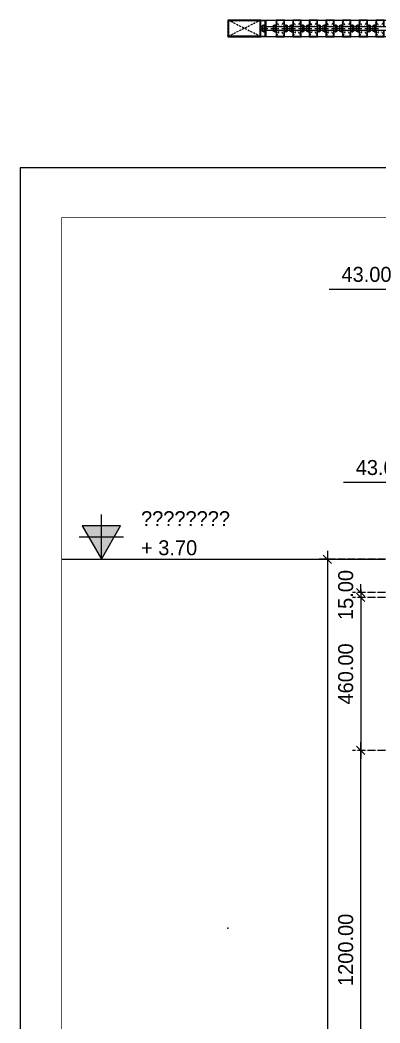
# Model space of a CAD drawing. Header units: millimetres. Extents: x -244126 to 368105, y -173968 to 259060.
# Drawn here: x 22465 to 23548, y 29644 to 32660 of the extents above; entities that cross this region are included whole.
import ezdxf
from ezdxf.enums import TextEntityAlignment as Align

# ---------------------------------------------------------------- set-up
doc = ezdxf.new("R2010")
doc.units = ezdxf.units.MM
doc.header["$MEASUREMENT"] = 0
for name, pattern in [('005_GG_TA_LINE', [13.75, 5, -1.25, 1.25, -1.25, 5]), ('ACAD_ISO04W100', [30, 24, -3, 0, -3]), ('HIDDEN', [9.525, 6.35, -3.175]), ('TA_HL_003.00000', [19.5, 10.65, -8.85]), ('TA_L1', [6.5, 3.55, -2.95])]:
    doc.linetypes.add(name, pattern=pattern)
for name, color, linetype in [('000 - H A T C H', 8, 'Continuous'), ('000 - H I D D E N', 7, 'Continuous'), ('000 - L I N E 0.1', 1, 'Continuous'), ('000 - SYMBOL CON', 1, 'Continuous'), ('000 - T E X T', 4, 'Continuous'), ('000 - TITLEBLOCK', 4, 'Continuous'), ('000 - WIPEOUT', 250, 'Continuous'), ('001 - ASCESSORIES', 1, 'Continuous'), ('002 - STRUCTURAL STEEL', 4, 'Continuous'), ('A04_TUBE SERIES', 7, 'Continuous')]:
    doc.layers.add(name, color=color, linetype=linetype)
doc.styles.add('BROWALLIA', font='BrowalliaUPC.ttf')
doc.styles.add('Cetury Gothic', font='GOTHIC.TTF')
doc.styles.add('CORDIA', font='cordia.shx')
doc.styles.add('TA', font='Cordia New.ttf', dxfattribs={"height": 4.5})
doc.dimstyles.new('DIM E-E', dxfattribs={"dimscale": 2, "dimtxt": 0.18, "dimasz": 0.1, "dimexe": 0.1, "dimexo": 0.1, "dimgap": 0.09, "dimtad": 1, "dimtoh": 1, "dimzin": 0, "dimdsep": 46, "dimtxsty": 'CORDIA', "dimblk": 'OBLIQUE', "dimcen": 0.1, "dimdle": 0.1, "dimclrd": 40, "dimclre": 140, "dimclrt": 3, "dimadec": 0, "dimazin": 0, "dimtfac": 1, "dimtix": 1, "dimtmove": 2, "dimatfit": 3, "dimfxl": 1, "dimtolj": 1, "dimtzin": 0, "dimarcsym": 0})

# ---------------------------------------------------------------- blocks, each defined once
blk = doc.blocks.new('*U3368')
at = {"color": 250}
blk.add_wipeout([(100, 0), (100, 50), (0, 50), (0, 0)], dxfattribs=at).dxf.layer = '000 - WIPEOUT'
at = {"layer": '000 - H A T C H'}
h = blk.add_hatch(dxfattribs=at)
h.set_pattern_fill('ANSI32', color=256, scale=0.25)
h.set_pattern_definition([(45, (87.5, 37.5), (-1.6838, 1.6838), []), (45, (88.6225, 37.5), (-1.6838, 1.6838), [])])
edge = h.paths.add_edge_path()
edge.add_line((100, 3), (100, 47))
edge.add_arc((97, 47), 3, 0, 90)
edge.add_line((97, 50), (3, 50))
edge.add_arc((3, 47), 3, 90, 180)
edge.add_line((0, 47), (0, 3))
edge.add_arc((3, 3), 3, 180, 270)
edge.add_line((3, 0), (97, 0))
edge.add_arc((97, 3), 3, 270, 360)
edge = h.paths.add_edge_path(flags=16)
edge.add_line((97.7, 4.3), (97.7, 45.7))
edge.add_arc((95.7, 45.7), 2, 0, 90)
edge.add_line((95.7, 47.7), (4.3, 47.7))
edge.add_arc((4.3, 45.7), 2, 90, 180)
edge.add_line((2.3, 45.7), (2.3, 4.3))
edge.add_arc((4.3, 4.3), 2, 180, 270)
edge.add_line((4.3, 2.3), (95.7, 2.3))
edge.add_arc((95.7, 4.3), 2, 270, 360)
at = {"layer": '000 - H I D D E N', "color": 8, "linetype": 'HIDDEN'}
for p, q in [((100, 0), (0, 50)), ((100, 50), (0, 0))]:
    blk.add_line(p, q, dxfattribs=at)
at = {"layer": '002 - STRUCTURAL STEEL', "color": 0}
for points in [[(100, 3), (100, 47, 0.414214), (97, 50), (3, 50, 0.414214), (0, 47), (0, 3, 0.414214), (3, 0), (97, 0, 0.414214)], [(97.7, 4.3), (97.7, 45.7, 0.414214), (95.7, 47.7), (4.3, 47.7, 0.414214), (2.3, 45.7), (2.3, 4.3, 0.414214), (4.3, 2.3), (95.7, 2.3, 0.414214)]]:
    blk.add_lwpolyline(points, format="xyb", close=True, dxfattribs=at)
at = {"layer": 'Defpoints', "color": 250}
blk.add_lwpolyline([(100, 0), (100, 50), (0, 50), (0, 0)], close=True, dxfattribs=at)
blk = doc.blocks.new('*U3387')
at = {"layer": '002 - STRUCTURAL STEEL', "color": 4}
blk.add_blockref('*U3368', (-50, -25), dxfattribs=at)
at = {"color": 0}
blk.add_wipeout([(50, 25), (1366, 25), (1366, -25), (50, -25)], dxfattribs=at).dxf.layer = '002 - STRUCTURAL STEEL'
at = {"layer": '002 - STRUCTURAL STEEL', "color": 0, "linetype": 'ByBlock'}
blk.add_lwpolyline([(50, 25), (1366, 25), (1366, -25), (50, -25)], close=True, dxfattribs=at)
blk = doc.blocks.new('*U3383')
at = {"color": 250}
for points in [[(-587.5, 0), (-587.5, 50), (-612.5, 50), (-612.5, 0)], [(-537.5, 0), (-537.5, 50), (-562.5, 50), (-562.5, 0)], [(-487.5, 0), (-487.5, 50), (-512.5, 50), (-512.5, 0)], [(-437.5, 0), (-437.5, 50), (-462.5, 50), (-462.5, 0)], [(-387.5, 0), (-387.5, 50), (-412.5, 50), (-412.5, 0)], [(-337.5, 0), (-337.5, 50), (-362.5, 50), (-362.5, 0)], [(-287.5, 0), (-287.5, 50), (-312.5, 50), (-312.5, 0)]]:
    blk.add_wipeout(points, dxfattribs=at).dxf.layer = '000 - WIPEOUT'
at = {"layer": '000 - H I D D E N', "color": 8, "linetype": 'HIDDEN'}
for p, q in [((-587.5, 0), (-612.5, 50)), ((-587.5, 50), (-612.5, 0)), ((-537.5, 0), (-562.5, 50)), ((-537.5, 50), (-562.5, 0)), ((-487.5, 0), (-512.5, 50)), ((-487.5, 50), (-512.5, 0)), ((-437.5, 0), (-462.5, 50)), ((-437.5, 50), (-462.5, 0)), ((-387.5, 0), (-412.5, 50)), ((-387.5, 50), (-412.5, 0)), ((-337.5, 0), (-362.5, 50)), ((-337.5, 50), (-362.5, 0)), ((-287.5, 0), (-312.5, 50)), ((-287.5, 50), (-312.5, 0))]:
    blk.add_line(p, q, dxfattribs=at)
at = {"layer": '002 - STRUCTURAL STEEL', "color": 0}
for points in [[(-587.5, 0), (-587.5, 50), (-612.5, 50), (-612.5, 0)], [(-537.5, 0), (-537.5, 50), (-562.5, 50), (-562.5, 0)], [(-487.5, 0), (-487.5, 50), (-512.5, 50), (-512.5, 0)], [(-437.5, 0), (-437.5, 50), (-462.5, 50), (-462.5, 0)], [(-387.5, 0), (-387.5, 50), (-412.5, 50), (-412.5, 0)], [(-337.5, 0), (-337.5, 50), (-362.5, 50), (-362.5, 0)], [(-287.5, 0), (-287.5, 50), (-312.5, 50), (-312.5, 0)]]:
    blk.add_lwpolyline(points, close=True, dxfattribs=at)
for points in [[(-588.7, 2.2), (-588.7, 47.8, 0.414214), (-589.7, 48.8), (-610.3, 48.8, 0.414214), (-611.3, 47.8), (-611.3, 2.2, 0.414214), (-610.3, 1.2), (-589.7, 1.2, 0.414214)], [(-538.7, 2.2), (-538.7, 47.8, 0.414214), (-539.7, 48.8), (-560.3, 48.8, 0.414214), (-561.3, 47.8), (-561.3, 2.2, 0.414214), (-560.3, 1.2), (-539.7, 1.2, 0.414214)], [(-488.7, 2.2), (-488.7, 47.8, 0.414214), (-489.7, 48.8), (-510.3, 48.8, 0.414214), (-511.3, 47.8), (-511.3, 2.2, 0.414214), (-510.3, 1.2), (-489.7, 1.2, 0.414214)], [(-438.7, 2.2), (-438.7, 47.8, 0.414214), (-439.7, 48.8), (-460.3, 48.8, 0.414214), (-461.3, 47.8), (-461.3, 2.2, 0.414214), (-460.3, 1.2), (-439.7, 1.2, 0.414214)], [(-388.7, 2.2), (-388.7, 47.8, 0.414214), (-389.7, 48.8), (-410.3, 48.8, 0.414214), (-411.3, 47.8), (-411.3, 2.2, 0.414214), (-410.3, 1.2), (-389.7, 1.2, 0.414214)], [(-338.7, 2.2), (-338.7, 47.8, 0.414214), (-339.7, 48.8), (-360.3, 48.8, 0.414214), (-361.3, 47.8), (-361.3, 2.2, 0.414214), (-360.3, 1.2), (-339.7, 1.2, 0.414214)], [(-288.7, 2.2), (-288.7, 47.8, 0.414214), (-289.7, 48.8), (-310.3, 48.8, 0.414214), (-311.3, 47.8), (-311.3, 2.2, 0.414214), (-310.3, 1.2), (-289.7, 1.2, 0.414214)]]:
    blk.add_lwpolyline(points, format="xyb", close=True, dxfattribs=at)
at = {"layer": 'Defpoints', "color": 250}
for points in [[(-587.5, 0), (-587.5, 50), (-612.5, 50), (-612.5, 0)], [(-537.5, 0), (-537.5, 50), (-562.5, 50), (-562.5, 0)], [(-487.5, 0), (-487.5, 50), (-512.5, 50), (-512.5, 0)], [(-437.5, 0), (-437.5, 50), (-462.5, 50), (-462.5, 0)], [(-387.5, 0), (-387.5, 50), (-412.5, 50), (-412.5, 0)], [(-337.5, 0), (-337.5, 50), (-362.5, 50), (-362.5, 0)], [(-287.5, 0), (-287.5, 50), (-312.5, 50), (-312.5, 0)]]:
    blk.add_lwpolyline(points, close=True, dxfattribs=at)
at = {"color": 250}
for points in [[(-587.5, 0), (-587.5, 50), (-612.5, 50), (-612.5, 0)], [(-537.5, 0), (-537.5, 50), (-562.5, 50), (-562.5, 0)], [(-487.5, 0), (-487.5, 50), (-512.5, 50), (-512.5, 0)], [(-437.5, 0), (-437.5, 50), (-462.5, 50), (-462.5, 0)], [(-387.5, 0), (-387.5, 50), (-412.5, 50), (-412.5, 0)], [(-337.5, 0), (-337.5, 50), (-362.5, 50), (-362.5, 0)], [(-287.5, 0), (-287.5, 50), (-312.5, 50), (-312.5, 0)]]:
    blk.add_wipeout(points, dxfattribs=at).dxf.layer = '000 - WIPEOUT'
at = {"layer": '000 - H A T C H'}
h = blk.add_hatch(dxfattribs=at)
h.set_pattern_fill('ANSI32', color=256, scale=0.25)
h.set_pattern_definition([(45, (-600, 37.5), (-1.6838, 1.6838), []), (45, (-598.8775, 37.5), (-1.6838, 1.6838), [])])
h.paths.add_polyline_path([(-587.5, 0), (-587.5, 50), (-612.5, 50), (-612.5, 0)])
edge = h.paths.add_edge_path(flags=16)
edge.add_line((-588.7, 2.2), (-588.7, 47.8))
edge.add_arc((-589.7, 47.8), 1, 0, 90)
edge.add_line((-589.7, 48.8), (-610.3, 48.8))
edge.add_arc((-610.3, 47.8), 1, 90, 180)
edge.add_line((-611.3, 47.8), (-611.3, 2.2))
edge.add_arc((-610.3, 2.2), 1, 180, 270)
edge.add_line((-610.3, 1.2), (-589.7, 1.2))
edge.add_arc((-589.7, 2.2), 1, 270, 360)
h = blk.add_hatch(dxfattribs=at)
h.set_pattern_fill('ANSI32', color=256, scale=0.25)
h.set_pattern_definition([(45, (-550, 37.5), (-1.6838, 1.6838), []), (45, (-548.8775, 37.5), (-1.6838, 1.6838), [])])
h.paths.add_polyline_path([(-537.5, 0), (-537.5, 50), (-562.5, 50), (-562.5, 0)])
edge = h.paths.add_edge_path(flags=16)
edge.add_line((-538.7, 2.2), (-538.7, 47.8))
edge.add_arc((-539.7, 47.8), 1, 0, 90)
edge.add_line((-539.7, 48.8), (-560.3, 48.8))
edge.add_arc((-560.3, 47.8), 1, 90, 180)
edge.add_line((-561.3, 47.8), (-561.3, 2.2))
edge.add_arc((-560.3, 2.2), 1, 180, 270)
edge.add_line((-560.3, 1.2), (-539.7, 1.2))
edge.add_arc((-539.7, 2.2), 1, 270, 360)
h = blk.add_hatch(dxfattribs=at)
h.set_pattern_fill('ANSI32', color=256, scale=0.25)
h.set_pattern_definition([(45, (-500, 37.5), (-1.6838, 1.6838), []), (45, (-498.8775, 37.5), (-1.6838, 1.6838), [])])
h.paths.add_polyline_path([(-487.5, 0), (-487.5, 50), (-512.5, 50), (-512.5, 0)])
edge = h.paths.add_edge_path(flags=16)
edge.add_line((-488.7, 2.2), (-488.7, 47.8))
edge.add_arc((-489.7, 47.8), 1, 0, 90)
edge.add_line((-489.7, 48.8), (-510.3, 48.8))
edge.add_arc((-510.3, 47.8), 1, 90, 180)
edge.add_line((-511.3, 47.8), (-511.3, 2.2))
edge.add_arc((-510.3, 2.2), 1, 180, 270)
edge.add_line((-510.3, 1.2), (-489.7, 1.2))
edge.add_arc((-489.7, 2.2), 1, 270, 360)
h = blk.add_hatch(dxfattribs=at)
h.set_pattern_fill('ANSI32', color=256, scale=0.25)
h.set_pattern_definition([(45, (-450, 37.5), (-1.6838, 1.6838), []), (45, (-448.8775, 37.5), (-1.6838, 1.6838), [])])
h.paths.add_polyline_path([(-437.5, 0), (-437.5, 50), (-462.5, 50), (-462.5, 0)])
edge = h.paths.add_edge_path(flags=16)
edge.add_line((-438.7, 2.2), (-438.7, 47.8))
edge.add_arc((-439.7, 47.8), 1, 0, 90)
edge.add_line((-439.7, 48.8), (-460.3, 48.8))
edge.add_arc((-460.3, 47.8), 1, 90, 180)
edge.add_line((-461.3, 47.8), (-461.3, 2.2))
edge.add_arc((-460.3, 2.2), 1, 180, 270)
edge.add_line((-460.3, 1.2), (-439.7, 1.2))
edge.add_arc((-439.7, 2.2), 1, 270, 360)
h = blk.add_hatch(dxfattribs=at)
h.set_pattern_fill('ANSI32', color=256, scale=0.25)
h.set_pattern_definition([(45, (-400, 37.5), (-1.6838, 1.6838), []), (45, (-398.8775, 37.5), (-1.6838, 1.6838), [])])
h.paths.add_polyline_path([(-387.5, 0), (-387.5, 50), (-412.5, 50), (-412.5, 0)])
edge = h.paths.add_edge_path(flags=16)
edge.add_line((-388.7, 2.2), (-388.7, 47.8))
edge.add_arc((-389.7, 47.8), 1, 0, 90)
edge.add_line((-389.7, 48.8), (-410.3, 48.8))
edge.add_arc((-410.3, 47.8), 1, 90, 180)
edge.add_line((-411.3, 47.8), (-411.3, 2.2))
edge.add_arc((-410.3, 2.2), 1, 180, 270)
edge.add_line((-410.3, 1.2), (-389.7, 1.2))
edge.add_arc((-389.7, 2.2), 1, 270, 360)
h = blk.add_hatch(dxfattribs=at)
h.set_pattern_fill('ANSI32', color=256, scale=0.25)
h.set_pattern_definition([(45, (-350, 37.5), (-1.6838, 1.6838), []), (45, (-348.8775, 37.5), (-1.6838, 1.6838), [])])
h.paths.add_polyline_path([(-337.5, 0), (-337.5, 50), (-362.5, 50), (-362.5, 0)])
edge = h.paths.add_edge_path(flags=16)
edge.add_line((-338.7, 2.2), (-338.7, 47.8))
edge.add_arc((-339.7, 47.8), 1, 0, 90)
edge.add_line((-339.7, 48.8), (-360.3, 48.8))
edge.add_arc((-360.3, 47.8), 1, 90, 180)
edge.add_line((-361.3, 47.8), (-361.3, 2.2))
edge.add_arc((-360.3, 2.2), 1, 180, 270)
edge.add_line((-360.3, 1.2), (-339.7, 1.2))
edge.add_arc((-339.7, 2.2), 1, 270, 360)
h = blk.add_hatch(dxfattribs=at)
h.set_pattern_fill('ANSI32', color=256, scale=0.25)
h.set_pattern_definition([(45, (-300, 37.5), (-1.6838, 1.6838), []), (45, (-298.8775, 37.5), (-1.6838, 1.6838), [])])
h.paths.add_polyline_path([(-287.5, 0), (-287.5, 50), (-312.5, 50), (-312.5, 0)])
edge = h.paths.add_edge_path(flags=16)
edge.add_line((-288.7, 2.2), (-288.7, 47.8))
edge.add_arc((-289.7, 47.8), 1, 0, 90)
edge.add_line((-289.7, 48.8), (-310.3, 48.8))
edge.add_arc((-310.3, 47.8), 1, 90, 180)
edge.add_line((-311.3, 47.8), (-311.3, 2.2))
edge.add_arc((-310.3, 2.2), 1, 180, 270)
edge.add_line((-310.3, 1.2), (-289.7, 1.2))
edge.add_arc((-289.7, 2.2), 1, 270, 360)
at = {"layer": '000 - H I D D E N', "color": 8, "linetype": 'HIDDEN'}
for p, q in [((-587.5, 0), (-612.5, 50)), ((-587.5, 50), (-612.5, 0)), ((-537.5, 0), (-562.5, 50)), ((-537.5, 50), (-562.5, 0)), ((-487.5, 0), (-512.5, 50)), ((-487.5, 50), (-512.5, 0)), ((-437.5, 0), (-462.5, 50)), ((-437.5, 50), (-462.5, 0)), ((-387.5, 0), (-412.5, 50)), ((-387.5, 50), (-412.5, 0)), ((-337.5, 0), (-362.5, 50)), ((-337.5, 50), (-362.5, 0)), ((-287.5, 0), (-312.5, 50)), ((-287.5, 50), (-312.5, 0))]:
    blk.add_line(p, q, dxfattribs=at)
at = {"layer": '002 - STRUCTURAL STEEL', "color": 0}
for points in [[(-587.5, 0), (-587.5, 50), (-612.5, 50), (-612.5, 0)], [(-537.5, 0), (-537.5, 50), (-562.5, 50), (-562.5, 0)], [(-487.5, 0), (-487.5, 50), (-512.5, 50), (-512.5, 0)], [(-437.5, 0), (-437.5, 50), (-462.5, 50), (-462.5, 0)], [(-387.5, 0), (-387.5, 50), (-412.5, 50), (-412.5, 0)], [(-337.5, 0), (-337.5, 50), (-362.5, 50), (-362.5, 0)], [(-287.5, 0), (-287.5, 50), (-312.5, 50), (-312.5, 0)]]:
    blk.add_lwpolyline(points, close=True, dxfattribs=at)
for points in [[(-588.7, 2.2), (-588.7, 47.8, 0.414214), (-589.7, 48.8), (-610.3, 48.8, 0.414214), (-611.3, 47.8), (-611.3, 2.2, 0.414214), (-610.3, 1.2), (-589.7, 1.2, 0.414214)], [(-538.7, 2.2), (-538.7, 47.8, 0.414214), (-539.7, 48.8), (-560.3, 48.8, 0.414214), (-561.3, 47.8), (-561.3, 2.2, 0.414214), (-560.3, 1.2), (-539.7, 1.2, 0.414214)], [(-488.7, 2.2), (-488.7, 47.8, 0.414214), (-489.7, 48.8), (-510.3, 48.8, 0.414214), (-511.3, 47.8), (-511.3, 2.2, 0.414214), (-510.3, 1.2), (-489.7, 1.2, 0.414214)], [(-438.7, 2.2), (-438.7, 47.8, 0.414214), (-439.7, 48.8), (-460.3, 48.8, 0.414214), (-461.3, 47.8), (-461.3, 2.2, 0.414214), (-460.3, 1.2), (-439.7, 1.2, 0.414214)], [(-388.7, 2.2), (-388.7, 47.8, 0.414214), (-389.7, 48.8), (-410.3, 48.8, 0.414214), (-411.3, 47.8), (-411.3, 2.2, 0.414214), (-410.3, 1.2), (-389.7, 1.2, 0.414214)], [(-338.7, 2.2), (-338.7, 47.8, 0.414214), (-339.7, 48.8), (-360.3, 48.8, 0.414214), (-361.3, 47.8), (-361.3, 2.2, 0.414214), (-360.3, 1.2), (-339.7, 1.2, 0.414214)], [(-288.7, 2.2), (-288.7, 47.8, 0.414214), (-289.7, 48.8), (-310.3, 48.8, 0.414214), (-311.3, 47.8), (-311.3, 2.2, 0.414214), (-310.3, 1.2), (-289.7, 1.2, 0.414214)]]:
    blk.add_lwpolyline(points, format="xyb", close=True, dxfattribs=at)
at = {"layer": 'Defpoints', "color": 250}
for points in [[(-587.5, 0), (-587.5, 50), (-612.5, 50), (-612.5, 0)], [(-537.5, 0), (-537.5, 50), (-562.5, 50), (-562.5, 0)], [(-487.5, 0), (-487.5, 50), (-512.5, 50), (-512.5, 0)], [(-437.5, 0), (-437.5, 50), (-462.5, 50), (-462.5, 0)], [(-387.5, 0), (-387.5, 50), (-412.5, 50), (-412.5, 0)], [(-337.5, 0), (-337.5, 50), (-362.5, 50), (-362.5, 0)], [(-287.5, 0), (-287.5, 50), (-312.5, 50), (-312.5, 0)]]:
    blk.add_lwpolyline(points, close=True, dxfattribs=at)
blk = doc.blocks.new('*U3384')
at = {"color": 0}
blk.add_wipeout([(-658, 12), (658, 12), (658, 0), (-658, 0)], dxfattribs=at).dxf.layer = '000 - WIPEOUT'
at = {"layer": '002 - STRUCTURAL STEEL', "color": 0, "linetype": 'ByBlock'}
blk.add_lwpolyline([(-658, 12), (658, 12), (658, 0), (-658, 0)], close=True, dxfattribs=at)
blk = doc.blocks.new('000 - ASSCESSORIES_FAMELINE_AL.2.00mm.(thk.)_BRACKET_FITTING_U_PROFILE_15x50x15mm._(L_2400mm.)_')
at = {"layer": '000 - H A T C H'}
h = blk.add_hatch(dxfattribs=at)
h.set_pattern_fill('ANSI32', color=8, scale=5)
h.set_pattern_definition([(45, (-24506.054, -32635.259), (-1.325825215, 1.325825215), []), (45, (-24505.17, -32635.259), (-1.325825215, 1.325825215), [])])
edge = h.paths.add_edge_path()
edge.add_line((0, -23), (-13, -23))
edge.add_line((-13, -23), (-13, 23))
edge.add_line((-13, 23), (0, 23))
edge.add_line((0, 23), (0, 25))
edge.add_line((0, 25), (-14, 25))
edge.add_arc((-14, 24), 1, 90, 180)
edge.add_line((-15, 24), (-15, -24))
edge.add_arc((-14, -24), 1, 180, 270)
edge.add_line((-14, -25), (0, -25))
edge.add_line((0, -25), (0, -23))
at = {"layer": 'A04_TUBE SERIES', "color": 3}
blk.add_lwpolyline([(0, -23), (-13, -23), (-13, 23), (0, 23), (0, 25), (-14, 25, 0.414214), (-15, 24), (-15, -24, 0.414214), (-14, -25), (0, -25)], format="xyb", close=True, dxfattribs=at)
blk = doc.blocks.new('000 - FAMELINE_STAINLESS_STEEL_LOCKING_BUSH_(SS-LKB-01)_TOP_VIEW')
at = {"color": 2}
blk.add_wipeout([(-9.5, 4), (9.5, 4), (9.5, -4), (-9.5, -4)], dxfattribs=at).dxf.layer = '000 - WIPEOUT'
at = {"layer": '001 - ASCESSORIES', "linetype": 'TA_L1', "ltscale": 0.2}
for p, q in [((-6.5, 2.25), (-9.5, 2.25)), ((-6.5, 4), (-6.5, -4)), ((6.5, 4), (6.5, -4)), ((-9.5, -2.25), (-6.5, -2.25))]:
    blk.add_line(p, q, dxfattribs=at)
at = {"layer": '001 - ASCESSORIES', "color": 2}
blk.add_lwpolyline([(-9.5, 4), (9.5, 4), (9.5, -4), (-9.5, -4)], close=True, dxfattribs=at)
at = {"layer": 'Defpoints', "color": 250}
for p, q in [((12, 0), (-12, 0)), ((0, 12), (0, -12))]:
    blk.add_line(p, q, dxfattribs=at)
blk = doc.blocks.new('*U3428')
at = {"layer": '001 - ASCESSORIES', "color": 0}
blk.add_blockref('000 - FAMELINE_STAINLESS_STEEL_LOCKING_BUSH_(SS-LKB-01)_TOP_VIEW', (0, 0), dxfattribs=at)
blk = doc.blocks.new('A$Cfd196da9')
at = {"color": 0, "linetype": 'ByBlock', "const_width": 0.1}
blk.add_lwpolyline([(-143.5, -98), (96.5, -98), (96.5, 99), (-143.5, 99)], close=True, dxfattribs=at)
blk = doc.blocks.new('*U1681')
at = {"linetype": '005_GG_TA_LINE'}
blk.add_point((625, 2962.5), dxfattribs=at)
at = {"layer": '000 - L I N E 0.1', "color": 21, "linetype": 'Continuous'}
blk.add_lwpolyline([(178, 5250), (0, 5250), (0, 5072)], dxfattribs=at)
at = {"layer": '000 - TITLEBLOCK', "color": 250}
blk.add_lwpolyline([(0, 0), (7425, 0), (7425, 5250), (0, 5250)], close=True, dxfattribs=at)
at = {"layer": '000 - T E X T', "color": 3, "xscale": 25, "yscale": 25, "zscale": 25}
blk.add_blockref('A$Cfd196da9', (3712.5, 2625), dxfattribs=at)
at = {"color": 4, "style": 'TA'}
blk.add_attdef('PAPER_SIZE', text='', height=31.3, dxfattribs=at).set_placement((7107.5, 124.7), align=Align.MIDDLE_RIGHT)
blk.add_attdef('SCALE_SIZE', text='', height=31.3, dxfattribs=at).set_placement((7168.9, 125.3), align=Align.MIDDLE_LEFT)
at = {"layer": '000 - T E X T', "color": 250, "style": 'TA'}
for tag, height, p in [('SUPERLINK', 25, (215.8, 5197.1)), ('NAMEFILE', 25, (215.8, 5147.1)), ('SC', 500, (42, 4690.1))]:
    blk.add_attdef(tag, text='', height=height, dxfattribs=at).set_placement(p, align=Align.MIDDLE_LEFT)
at = {"layer": '000 - T E X T', "color": 4, "style": 'TA'}
for tag, height, p in [('PRELIM_NAME_JOB_1', 25, (6558.3, 4127.4)), ('PRELIM_NAME_JOB_2', 25, (6558.3, 4072.8)), ('PRELIM_NAME_PROJECT_1', 37.5, (6185.1, 3866.4)), ('PRELIM_NAME_PROJECT_2', 37.5, (6185.1, 3773.9)), ('PRELIM_NAME_PROJECT_3', 37.5, (6185.1, 3681.4)), ('PRELIM_NAME_TITLE_3', 30, (6193.8, 924.9)), ('DRAWING_NO1', 30, (6182.6, 411.4)), ('DRAWING_NO2', 30, (6182.6, 311.4)), ('PRELIM_NAME_TITLE_1', 1.2, (247.8, 43.7)), ('PRELIM_NAME_TITLE_2', 1.2, (247.8, 40.3))]:
    blk.add_attdef(tag, text='', height=height, dxfattribs=at).set_placement(p, align=Align.MIDDLE_LEFT)
at = {"layer": '000 - T E X T', "color": 4, "style": 'Cetury Gothic'}
for tag, p in [('SHEET_NO.', (7019.7, 425)), ('TOTAL_SHEET_NO.', (7012.1, 220.5))]:
    blk.add_attdef(tag, text='', height=45, dxfattribs=at).set_placement(p, align=Align.CENTER)
at = {"layer": '000 - T E X T', "color": 4, "style": 'TA'}
blk.add_attdef('NAME_REMARK', (691.1, 216.3), '', height=50, dxfattribs=at)
blk = doc.blocks.new('_Oblique')
at = {"color": 0, "linetype": 'ByBlock', "lineweight": -2}
blk.add_line((-0.5, -0.5), (0.5, 0.5), dxfattribs=at)
blk = doc.blocks.new('*D3396')
at = {"color": 40, "lineweight": -2, "transparency": 16777216}
for p, q in [((23620.1, 31850), (23395.1, 31850)), ((23751.6, 31749.9), (23620.1, 31850)), ((23730.1, 31749.9), (23705.1, 31749.9)), ((23773.1, 31749.9), (23730.1, 31749.9)), ((23773.1, 31749.9), (23730.1, 31749.9)), ((23773.1, 31749.9), (23798.1, 31749.9))]:
    blk.add_line(p, q, dxfattribs=at)
at = {"color": 140, "linetype": 'ACAD_ISO04W100', "lineweight": -2, "transparency": 16777216}
for p, q in [((23730.1, 31674.9), (23730.1, 31774.9)), ((23773.1, 31674.9), (23773.1, 31774.9))]:
    blk.add_line(p, q, dxfattribs=at)
at = {"layer": 'Defpoints', "color": 0, "transparency": 16777216}
for p in [(23730.1, 31749.9), (23730.1, 31649.9), (23773.1, 31649.9)]:
    blk.add_point(p, dxfattribs=at)
at = {"color": 40, "lineweight": -2, "transparency": 16777216, "xscale": 25, "yscale": 25, "zscale": 25}
blk.add_blockref('_Oblique', (23730.1, 31749.9), dxfattribs=at)
at = {"color": 40, "lineweight": -2, "transparency": 16777216, "xscale": 25, "yscale": 25, "zscale": 25, "rotation": 180}
blk.add_blockref('_Oblique', (23773.1, 31749.9), dxfattribs=at)
at = {"color": 3, "transparency": 16777216, "insert": (23507.6, 31895), "char_height": 45, "attachment_point": 5, "style": 'CORDIA'}
blk.add_mtext('\\A1;43.00', dxfattribs=at)
blk = doc.blocks.new('*D3403')
at = {"color": 40, "lineweight": -2, "transparency": 16777216}
for p, q in [((23663, 31269), (23438, 31269)), ((23751.6, 31163.4), (23663, 31269)), ((23730.1, 31163.4), (23705.1, 31163.4)), ((23730.1, 31163.4), (23773.1, 31163.4)), ((23730.1, 31163.4), (23773.1, 31163.4)), ((23773.1, 31163.4), (23798.1, 31163.4))]:
    blk.add_line(p, q, dxfattribs=at)
at = {"color": 140, "linetype": 'ACAD_ISO04W100', "lineweight": -2, "transparency": 16777216}
for p, q in [((23730.1, 31088.4), (23730.1, 31188.4)), ((23773.1, 31088.4), (23773.1, 31188.4))]:
    blk.add_line(p, q, dxfattribs=at)
at = {"layer": 'Defpoints', "color": 0, "transparency": 16777216}
for p in [(23773.1, 31163.4), (23730.1, 31063.4), (23773.1, 31063.4)]:
    blk.add_point(p, dxfattribs=at)
at = {"color": 40, "lineweight": -2, "transparency": 16777216, "xscale": 25, "yscale": 25, "zscale": 25}
blk.add_blockref('_Oblique', (23730.1, 31163.4), dxfattribs=at)
at = {"color": 40, "lineweight": -2, "transparency": 16777216, "xscale": 25, "yscale": 25, "zscale": 25, "rotation": 180}
blk.add_blockref('_Oblique', (23773.1, 31163.4), dxfattribs=at)
at = {"color": 3, "transparency": 16777216, "insert": (23550.5, 31314), "char_height": 45, "attachment_point": 5, "style": 'CORDIA'}
blk.add_mtext('\\A1;43.00', dxfattribs=at)
blk = doc.blocks.new('*D3407')
at = {"color": 40, "lineweight": -2, "transparency": 16777216}
for p, q in [((23490.1, 30938.4), (23490.1, 30963.4)), ((23490.1, 30938.4), (23490.1, 30923.4)), ((23490.1, 30923.4), (23490.1, 30898.4))]:
    blk.add_line(p, q, dxfattribs=at)
at = {"color": 140, "linetype": 'ACAD_ISO04W100', "lineweight": -2, "transparency": 16777216}
for p, q in [((23565.1, 30938.4), (23465.1, 30938.4)), ((23565.1, 30923.4), (23465.1, 30923.4))]:
    blk.add_line(p, q, dxfattribs=at)
at = {"layer": 'Defpoints', "color": 0, "transparency": 16777216}
for p in [(23490.1, 30923.4), (23590.1, 30938.4), (23590.1, 30923.4)]:
    blk.add_point(p, dxfattribs=at)
at = {"color": 40, "lineweight": -2, "transparency": 16777216, "xscale": 25, "yscale": 25, "zscale": 25}
for p, rotation in [((23490.1, 30938.4), 270), ((23490.1, 30923.4), 90)]:
    blk.add_blockref('_Oblique', p, dxfattribs=dict(at, rotation=rotation))
at = {"color": 3, "transparency": 16777216, "insert": (23445.1, 30930.9), "char_height": 45, "attachment_point": 5, "rotation": 90, "style": 'CORDIA'}
blk.add_mtext('\\A1;15.00', dxfattribs=at)
blk = doc.blocks.new('*D3408')
at = {"color": 140, "linetype": 'ACAD_ISO04W100', "lineweight": -2, "transparency": 16777216}
for p, q in [((23565.1, 30923.4), (23465.1, 30923.4)), ((23565.1, 30463.4), (23465.1, 30463.4))]:
    blk.add_line(p, q, dxfattribs=at)
at = {"color": 40, "lineweight": -2, "transparency": 16777216}
blk.add_line((23490.1, 30948.4), (23490.1, 30438.4), dxfattribs=at)
at = {"layer": 'Defpoints', "color": 0, "transparency": 16777216}
for p in [(23590.1, 30923.4), (23490.1, 30463.4), (23590.1, 30463.4)]:
    blk.add_point(p, dxfattribs=at)
at = {"color": 40, "lineweight": -2, "transparency": 16777216, "xscale": 25, "yscale": 25, "zscale": 25}
for p, rotation in [((23490.1, 30923.4), 90), ((23490.1, 30463.4), 270)]:
    blk.add_blockref('_Oblique', p, dxfattribs=dict(at, rotation=rotation))
at = {"color": 3, "transparency": 16777216, "insert": (23445.1, 30693.4), "char_height": 45, "attachment_point": 5, "rotation": 90, "style": 'CORDIA'}
blk.add_mtext('\\A1;460.00', dxfattribs=at)
blk = doc.blocks.new('*D3412')
at = {"color": 40, "lineweight": -2, "transparency": 16777216}
blk.add_line((23390.1, 31063.4), (23390.1, 27463.4), dxfattribs=at)
at = {"color": 140, "linetype": 'ACAD_ISO04W100', "lineweight": -2, "transparency": 16777216}
for p, q in [((23565.1, 31038.4), (23365.1, 31038.4)), ((23565.1, 27488.4), (23365.1, 27488.4))]:
    blk.add_line(p, q, dxfattribs=at)
at = {"layer": 'Defpoints', "color": 0, "transparency": 16777216}
for p in [(23590.1, 31038.4), (23390.1, 27488.4), (23590.1, 27488.4)]:
    blk.add_point(p, dxfattribs=at)
at = {"color": 40, "lineweight": -2, "transparency": 16777216, "xscale": 25, "yscale": 25, "zscale": 25}
for p, rotation in [((23390.1, 31038.4), 90), ((23390.1, 27488.4), 270)]:
    blk.add_blockref('_Oblique', p, dxfattribs=dict(at, rotation=rotation))
at = {"color": 3, "transparency": 16777216, "insert": (23345.1, 29263.4), "char_height": 45, "attachment_point": 5, "rotation": 90, "style": 'CORDIA'}
blk.add_mtext('\\A1;3550.00', dxfattribs=at)
blk = doc.blocks.new('*U3419')
at = {"layer": '000 - H A T C H'}
h = blk.add_hatch(color=250, dxfattribs=at)
h.dxf.hatch_style = 1
h.paths.add_polyline_path([(2.32, 4.02), (-2.32, 4.02), (-2.32, 4.02), (0, 0), (2.32, 4.02)])
at = {"color": 8}
blk.add_lwpolyline([(-4.79, 0), (15.21, 0), (20.21, 0), (34.21, 0)], dxfattribs=at)
blk.add_point((35.21, 0))
at = {"layer": '000 - SYMBOL CON', "color": 2}
blk.add_lwpolyline([(0, 0), (2.32, 4.02), (-2.32, 4.02)], close=True, dxfattribs=at)
at = {"layer": 'Defpoints', "color": 250}
for p, q in [((0, 0), (0, 5.37)), ((-2.68, 2.68), (2.68, 2.68))]:
    blk.add_line(p, q, dxfattribs=at)
at = {"layer": '000 - T E X T', "style": 'TA'}
for tag, p in [('NAME4', (4.77, 11.48)), ('NAME3', (4.77, 7.48)), ('NAME2', (4.77, 3.98)), ('NAME1', (4.77, 0.48))]:
    blk.add_attdef(tag, p, '', height=1.8, dxfattribs=at)
at = {"layer": '000 - T E X T', "style": 'BROWALLIA'}
blk.add_attdef('NO.', text='', height=2.5, dxfattribs=at).set_placement((-0.03, 2.73), align=Align.MIDDLE_CENTER)
blk = doc.blocks.new('*D4318')
at = {"color": 40, "lineweight": -2, "transparency": 16777216}
blk.add_line((23490.1, 29238.4), (23490.1, 30488.4), dxfattribs=at)
at = {"color": 140, "linetype": 'ACAD_ISO04W100', "lineweight": -2, "transparency": 16777216}
for p, q in [((23565.1, 30463.4), (23465.1, 30463.4)), ((23565.1, 29263.4), (23465.1, 29263.4))]:
    blk.add_line(p, q, dxfattribs=at)
at = {"layer": 'Defpoints', "color": 0, "transparency": 16777216}
for p in [(23490.1, 30463.4), (23590.1, 30463.4), (23590.1, 29263.4)]:
    blk.add_point(p, dxfattribs=at)
at = {"color": 40, "lineweight": -2, "transparency": 16777216, "xscale": 25, "yscale": 25, "zscale": 25}
for p, rotation in [((23490.1, 30463.4), 90), ((23490.1, 29263.4), 270)]:
    blk.add_blockref('_Oblique', p, dxfattribs=dict(at, rotation=rotation))
at = {"color": 3, "transparency": 16777216, "insert": (23445.1, 29863.4), "char_height": 45, "attachment_point": 5, "rotation": 90, "style": 'CORDIA'}
blk.add_mtext('\\A1;1200.00', dxfattribs=at)

msp = doc.modelspace()

# ---------------------------------------------------------------- block references
at = {"color": 2, "linetype": 'TA_HL_003.00000'}
msp.add_blockref('*U1681', (22465.05397, 26965.94662), dxfattribs=at)
at = {"layer": '000 - T E X T'}
ref = msp.add_blockref('*U3419', (22709.77645, 31038.44662), dxfattribs=dict(at, xscale=25, yscale=25, zscale=25))
ref.add_attrib('NAME1', '+ 3.70', (22829.08869, 31050.44753), dxfattribs={"height": 45, "style": 'TA'})
ref.add_attrib('NAME2', 'ระดับสูงสุด', (22829.08869, 31137.94753), dxfattribs={"height": 45, "style": 'TA'})
at = {"layer": 'A04_TUBE SERIES', "color": 2}
msp.add_blockref('*U3387', (23140.05397, 32635.25893), dxfattribs=at)

# ---------------------------------------------------------------- dimensions: what is measured, and where the dimension line sits
at = {"color": 3}
dim = msp.add_linear_dim(base=(23730.05397, 31749.85657), p1=(23773.05397, 31649.85657), p2=(23730.05397, 31649.85657), angle=180, dimstyle='DIM E-E', override={"dimscale": 250, "dimtmove": 1}, dxfattribs=at)
dim.commit()
dim.dimension.update_dxf_attribs({"geometry": '*D3396', "text_midpoint": (23597.60795, 31850), "dimtype": 160})
dim = msp.add_linear_dim(base=(23773.05397, 31163.44662), p1=(23730.05397, 31063.44662), p2=(23773.05397, 31063.44662), dimstyle='DIM E-E', override={"dimscale": 250, "dimtmove": 1}, dxfattribs=at)
dim.commit()
dim.dimension.update_dxf_attribs({"geometry": '*D3403', "text_midpoint": (23640.5, 31269), "dimtype": 160})
for base, p1, p2, picture, middle in [((23390.05397, 27488.44662), (23590.05397, 31038.44662), (23590.05397, 27488.44662), '*D3412', (23345.05397, 29263.44662)), ((23490.05397, 30923.44662), (23590.05397, 30938.44662), (23590.05397, 30923.44662), '*D3407', (23445.05397, 30930.94662)), ((23490.05397, 30463.44662), (23590.05397, 30923.44662), (23590.05397, 30463.44662), '*D3408', (23445.05397, 30693.44662)), ((23490.05397, 30463.44662), (23590.05397, 29263.44662), (23590.05397, 30463.44662), '*D4318', (23445.05397, 29863.44662))]:
    dim = msp.add_linear_dim(base=base, p1=p1, p2=p2, angle=90, dimstyle='DIM E-E', override={"dimscale": 250}, dxfattribs=at)
    dim.commit()
    dim.dimension.update_dxf_attribs({"geometry": picture, "text_midpoint": middle})

# ---------------------------------------------------------------- next in the draw order: block references
msp.add_blockref('*U3383', (23848.05397, 32610.25893), dxfattribs=at)

# ---------------------------------------------------------------- next in the draw order: block references
at = {"color": 2}
msp.add_blockref('*U3384', (23848.05397, 32629.25893), dxfattribs=at)

# ---------------------------------------------------------------- next in the draw order: block references
at = {"color": 3, "xscale": -1}
msp.add_blockref('000 - ASSCESSORIES_FAMELINE_AL.2.00mm.(thk.)_BRACKET_FITTING_U_PROFILE_15x50x15mm._(L_2400mm.)_', (23190.05397, 32635.25893), dxfattribs=at)
at = {"color": 3, "rotation": 90}
msp.add_blockref('*U3428', (23531.55397, 32635.25893), dxfattribs=at)

# ---------------------------------------------------------------- next in the draw order: block references
for p in [(23199.05397, 32635.25893), (23514.55397, 32635.25893)]:
    msp.add_blockref('*U3428', p, dxfattribs=at)

# ---------------------------------------------------------------- next in the draw order: block references
msp.add_blockref('*U3428', (23481.55397, 32635.25893), dxfattribs=at)

# ---------------------------------------------------------------- next in the draw order: block references
msp.add_blockref('*U3428', (23464.55397, 32635.25893), dxfattribs=at)

# ---------------------------------------------------------------- next in the draw order: block references
msp.add_blockref('*U3428', (23431.55397, 32635.25893), dxfattribs=at)

# ---------------------------------------------------------------- next in the draw order: block references
msp.add_blockref('*U3428', (23414.55397, 32635.25893), dxfattribs=at)

# ---------------------------------------------------------------- next in the draw order: block references
msp.add_blockref('*U3428', (23381.55397, 32635.25893), dxfattribs=at)

# ---------------------------------------------------------------- next in the draw order: block references
msp.add_blockref('*U3428', (23364.55397, 32635.25893), dxfattribs=at)

# ---------------------------------------------------------------- next in the draw order: block references
msp.add_blockref('*U3428', (23331.55397, 32635.25893), dxfattribs=at)

# ---------------------------------------------------------------- next in the draw order: block references
msp.add_blockref('*U3428', (23314.55397, 32635.25893), dxfattribs=at)

# ---------------------------------------------------------------- next in the draw order: block references
msp.add_blockref('*U3428', (23281.55397, 32635.25893), dxfattribs=at)

# ---------------------------------------------------------------- next in the draw order: block references
msp.add_blockref('*U3428', (23264.55397, 32635.25893), dxfattribs=at)

# ---------------------------------------------------------------- next in the draw order: block references
msp.add_blockref('*U3428', (23231.55397, 32635.25893), dxfattribs=at)

doc.saveas('drawing.dxf')
